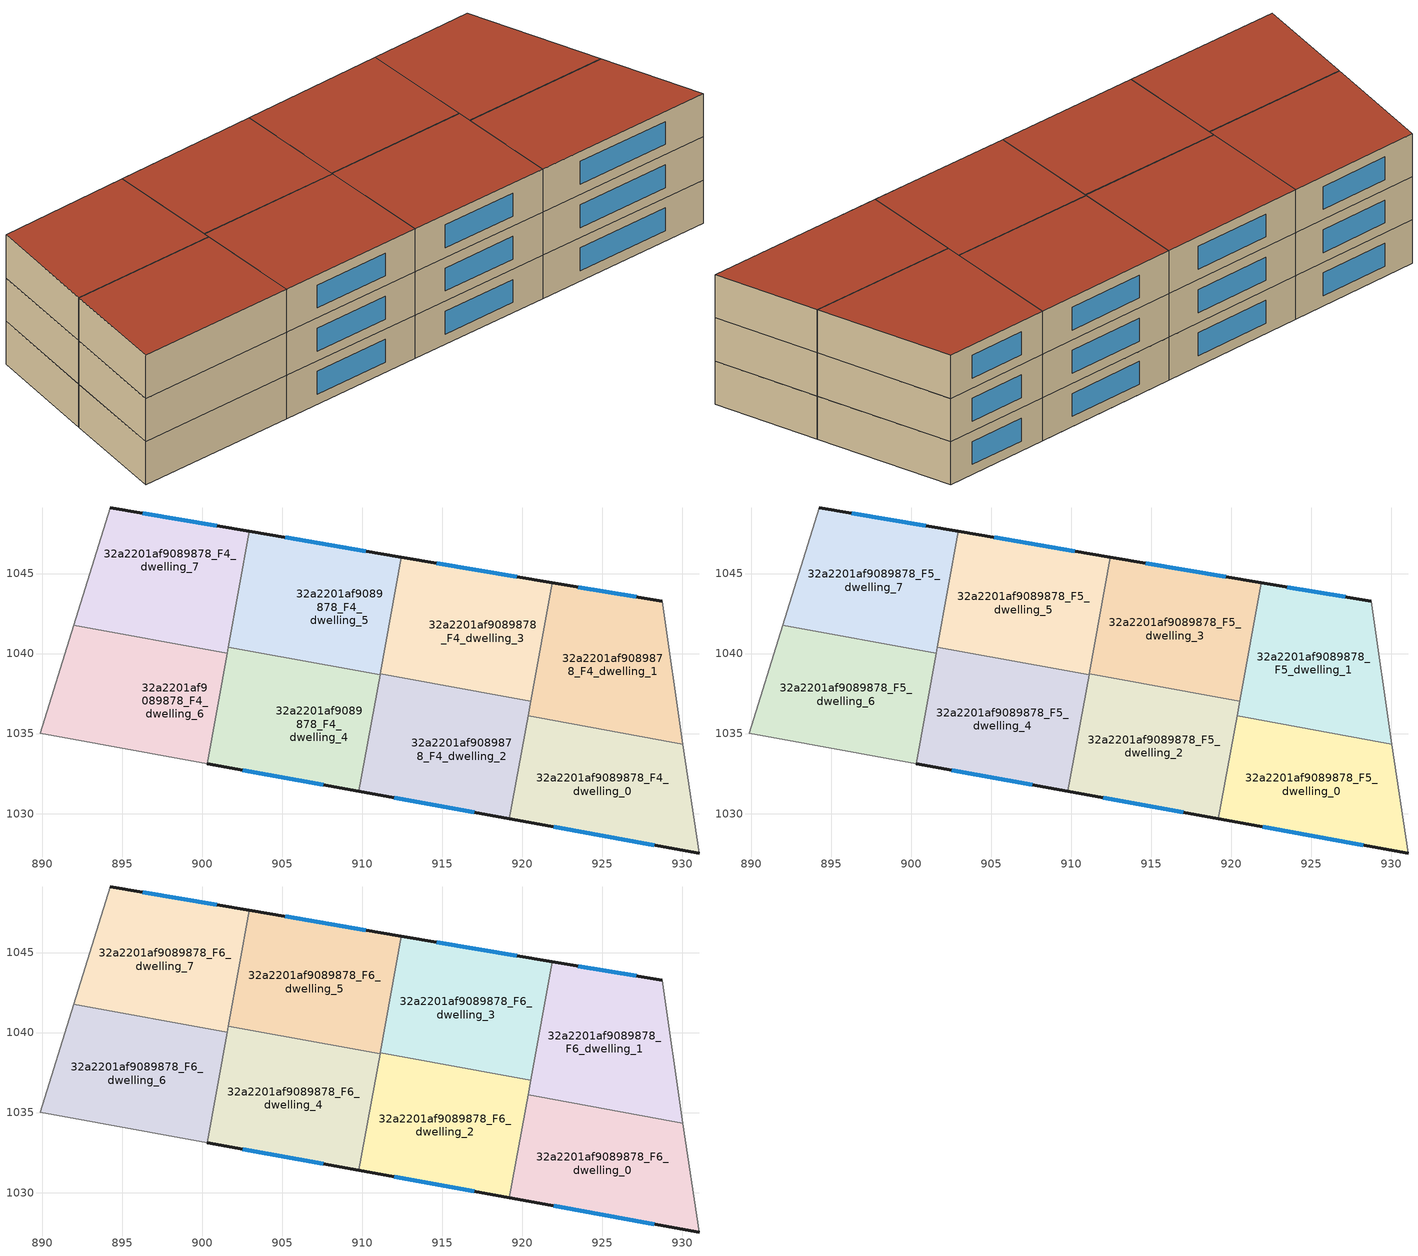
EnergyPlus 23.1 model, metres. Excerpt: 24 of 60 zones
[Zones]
32a2201af9089878_F4_dwelling_0
 floor adiabatic (EU_floor_Construction): 930.05,1034.34 931.05,1027.53 919.2,1029.68 920.37,1036.1 z12
 wall outside (EU_wall_Construction): 919.2,1029.68 931.05,1027.53 z12:15
 wall to 32a2201af9089878_F4_dwelling_1 (EU_wall_Construction): 930.05,1034.34 920.37,1036.1 z12:15
 wall adiabatic (EU_wall_Construction): 931.05,1027.53 930.05,1034.34 z12:15
 wall to 32a2201af9089878_F4_dwelling_2 (EU_wall_Construction): 920.37,1036.1 919.2,1029.68 z12:15
 window (EU_Window_Construction): 921.99,1029.18 928.27,1028.03 z12.7:14.3
32a2201af9089878_F4_dwelling_1
 floor to 32a2201af9089878_F3_dwelling_1 (EU_floor_Construction): 928.74,1043.26 930.05,1034.34 921.42,1035.91 922.84,1044.26 z12
 floor adiabatic (EU_floor_Construction): 922.84,1044.26 921.42,1035.91 920.37,1036.1 921.89,1044.43 z12
 wall outside (EU_wall_Construction): 928.74,1043.26 921.89,1044.43 z12:15
 wall adiabatic (EU_wall_Construction): 930.05,1034.34 928.74,1043.26 z12:15
 wall to 32a2201af9089878_F4_dwelling_3 (EU_wall_Construction): 921.89,1044.43 920.54,1037.03 z12:15
 wall to 32a2201af9089878_F4_dwelling_2 (EU_wall_Construction): 920.54,1037.03 920.37,1036.1 z12:15
 window (EU_Window_Construction): 927.13,1043.54 923.49,1044.15 z12.7:14.3
32a2201af9089878_F4_dwelling_2
 floor to 32a2201af9089878_F3_dwelling_2 (EU_floor_Construction): 920.54,1037.03 919.2,1029.68 911.98,1031 913.22,1038.31 916.65,1037.73 z12
 floor to 32a2201af9089878_F3_dwelling_4 (EU_floor_Construction): 913.23,1038.36 911.98,1031 909.79,1031.39 911.12,1038.68 911.13,1038.72 912.46,1038.49 z12
 floor to 32a2201af9089878_F3_dwelling_3 (EU_floor_Construction): 916.65,1037.73 913.22,1038.31 913.23,1038.36 z12
 floor to 32a2201af9089878_F3_dwelling_5 (EU_floor_Construction): 912.46,1038.49 911.13,1038.72 911.13,1038.74 z12
 wall outside (EU_wall_Construction): 909.79,1031.39 919.2,1029.68 z12:15
 wall to 32a2201af9089878_F4_dwelling_3 (EU_wall_Construction): 920.54,1037.03 911.13,1038.74 z12:15
 wall to 32a2201af9089878_F4_dwelling_4 (EU_wall_Construction): 911.12,1038.68 909.79,1031.39 z12:15
 wall to 32a2201af9089878_F4_dwelling_5 (EU_wall_Construction): 911.13,1038.74 911.12,1038.68 z12:15
 window (EU_Window_Construction): 912,1030.99 916.99,1030.08 z12.7:14.3
32a2201af9089878_F4_dwelling_3
 floor to 32a2201af9089878_F3_dwelling_3 (EU_floor_Construction): 921.88,1044.43 920.55,1037.07 916.65,1037.73 913.23,1038.36 914.47,1045.68 z12
 floor to 32a2201af9089878_F3_dwelling_5 (EU_floor_Construction): 914.47,1045.68 913.23,1038.37 912.46,1038.49 911.13,1038.74 912.45,1046.02 z12
 floor to 32a2201af9089878_F3_dwelling_2 (EU_floor_Construction): 920.55,1037.07 920.54,1037.03 916.65,1037.73 z12
 wall outside (EU_wall_Construction): 921.89,1044.43 912.45,1046.02 z12:15
 wall to 32a2201af9089878_F4_dwelling_5 (EU_wall_Construction): 912.45,1046.02 911.13,1038.74 z12:15
 window (EU_Window_Construction): 919.67,1044.8 914.67,1045.65 z12.7:14.3
32a2201af9089878_F4_dwelling_4
 floor to 32a2201af9089878_F3_dwelling_4 (EU_floor_Construction): 911.12,1038.68 909.79,1031.39 903.57,1032.53 904.8,1039.79 907.7,1039.3 z12
 floor to 32a2201af9089878_F3_dwelling_6 (EU_floor_Construction): 904.8,1039.83 903.57,1032.53 900.31,1033.12 901.63,1040.38 903.45,1040.07 z12
 floor to 32a2201af9089878_F3_dwelling_5 (EU_floor_Construction): 907.7,1039.3 904.8,1039.79 904.8,1039.83 z12
 floor to 32a2201af9089878_F3_dwelling_7 (EU_floor_Construction): 903.45,1040.07 901.63,1040.38 901.63,1040.4 z12
 wall outside (EU_wall_Construction): 900.31,1033.12 909.79,1031.39 z12:15
 wall to 32a2201af9089878_F4_dwelling_5 (EU_wall_Construction): 911.12,1038.68 901.63,1040.4 z12:15
 wall to 32a2201af9089878_F4_dwelling_6 (EU_wall_Construction): 901.56,1040.02 900.31,1033.12 z12:15
 wall to 32a2201af9089878_F4_dwelling_7 (EU_wall_Construction): 901.63,1040.4 901.56,1040.02 z12:15
 window (EU_Window_Construction): 902.54,1032.71 907.57,1031.8 z12.7:14.3
32a2201af9089878_F4_dwelling_5
 floor to 32a2201af9089878_F3_dwelling_7 (EU_floor_Construction): 905.18,1042.03 904.81,1039.84 903.45,1040.07 901.63,1040.4 902.03,1042.56 z12
 floor to 32a2201af9089878_F3_dwelling_8 (EU_floor_Construction): 906.04,1047.11 905.18,1042.03 902.03,1042.56 902.95,1047.63 z12
 floor adiabatic (EU_floor_Construction): 912.45,1046.02 911.12,1038.68 903.45,1040.07 904.81,1039.84 906.04,1047.11 z12
 wall outside (EU_wall_Construction): 912.45,1046.02 902.95,1047.63 z12:15
 wall to 32a2201af9089878_F4_dwelling_7 (EU_wall_Construction): 902.95,1047.63 901.63,1040.4 z12:15
 window (EU_Window_Construction): 910.22,1046.4 905.18,1047.26 z12.7:14.3
32a2201af9089878_F4_dwelling_6
 floor to 32a2201af9089878_F3_dwelling_6 (EU_floor_Construction): 901.56,1040.02 900.31,1033.12 895.1,1034.07 896.27,1040.98 z12
 floor to 32a2201af9089878_F3_dwelling_7 (EU_floor_Construction): 896.27,1040.98 895.1,1034.07 889.87,1035.02 891.97,1041.76 z12
 wall adiabatic (EU_wall_Construction): 891.97,1041.76 889.87,1035.02 900.31,1033.12 z12:15
 wall to 32a2201af9089878_F4_dwelling_7 (EU_wall_Construction): 901.56,1040.02 891.97,1041.76 z12:15
32a2201af9089878_F4_dwelling_7
 floor to 32a2201af9089878_F3_dwelling_7 (EU_floor_Construction): 902.03,1042.56 901.63,1040.38 896.32,1041.28 896.27,1040.98 891.97,1041.76 892.71,1044.13 z12
 floor to 32a2201af9089878_F3_dwelling_8 (EU_floor_Construction): 902.95,1047.63 902.03,1042.56 892.71,1044.13 894.25,1049.11 z12
 floor to 32a2201af9089878_F3_dwelling_6 (EU_floor_Construction): 901.63,1040.38 901.56,1040.02 896.27,1040.98 896.32,1041.28 z12
 wall outside (EU_wall_Construction): 902.95,1047.63 894.25,1049.11 z12:15
 wall adiabatic (EU_wall_Construction): 894.25,1049.11 891.97,1041.76 z12:15
 window (EU_Window_Construction): 900.91,1047.98 896.3,1048.76 z12.7:14.3
32a2201af9089878_F5_dwelling_0
 floor to 32a2201af9089878_F4_dwelling_0 (EU_floor_Construction): 930.05,1034.34 931.05,1027.53 919.2,1029.68 920.37,1036.1 z15
 wall outside (EU_wall_Construction): 919.2,1029.68 931.05,1027.53 z15:18
 wall to 32a2201af9089878_F5_dwelling_1 (EU_wall_Construction): 930.05,1034.34 920.37,1036.1 z15:18
 wall adiabatic (EU_wall_Construction): 931.05,1027.53 930.05,1034.34 z15:18
 wall to 32a2201af9089878_F5_dwelling_2 (EU_wall_Construction): 920.37,1036.1 919.2,1029.68 z15:18
 window (EU_Window_Construction): 921.99,1029.18 928.27,1028.03 z15.7:17.3
32a2201af9089878_F5_dwelling_1
 floor to 32a2201af9089878_F4_dwelling_1 (EU_floor_Construction): 928.74,1043.26 930.05,1034.34 920.37,1036.1 921.89,1044.43 z15
 wall outside (EU_wall_Construction): 928.74,1043.26 921.89,1044.43 z15:18
 wall adiabatic (EU_wall_Construction): 930.05,1034.34 928.74,1043.26 z15:18
 wall to 32a2201af9089878_F5_dwelling_3 (EU_wall_Construction): 921.89,1044.43 920.54,1037.03 z15:18
 wall to 32a2201af9089878_F5_dwelling_2 (EU_wall_Construction): 920.54,1037.03 920.37,1036.1 z15:18
 window (EU_Window_Construction): 927.13,1043.54 923.49,1044.15 z15.7:17.3
32a2201af9089878_F5_dwelling_2
 floor to 32a2201af9089878_F4_dwelling_2 (EU_floor_Construction): 920.54,1037.03 919.2,1029.68 909.79,1031.39 911.13,1038.74 z15
 wall outside (EU_wall_Construction): 909.79,1031.39 919.2,1029.68 z15:18
 wall to 32a2201af9089878_F5_dwelling_3 (EU_wall_Construction): 920.54,1037.03 911.13,1038.74 z15:18
 wall to 32a2201af9089878_F5_dwelling_4 (EU_wall_Construction): 911.12,1038.68 909.79,1031.39 z15:18
 wall to 32a2201af9089878_F5_dwelling_5 (EU_wall_Construction): 911.13,1038.74 911.12,1038.68 z15:18
 window (EU_Window_Construction): 912,1030.99 916.99,1030.08 z15.7:17.3
32a2201af9089878_F5_dwelling_3
 floor to 32a2201af9089878_F4_dwelling_3 (EU_floor_Construction): 921.89,1044.43 920.54,1037.03 911.13,1038.74 912.45,1046.02 z15
 wall outside (EU_wall_Construction): 921.89,1044.43 912.45,1046.02 z15:18
 wall to 32a2201af9089878_F5_dwelling_5 (EU_wall_Construction): 912.45,1046.02 911.13,1038.74 z15:18
 window (EU_Window_Construction): 919.67,1044.8 914.67,1045.65 z15.7:17.3
32a2201af9089878_F5_dwelling_4
 floor to 32a2201af9089878_F4_dwelling_4 (EU_floor_Construction): 911.12,1038.68 909.79,1031.39 900.31,1033.12 901.63,1040.4 z15
 wall outside (EU_wall_Construction): 900.31,1033.12 909.79,1031.39 z15:18
 wall to 32a2201af9089878_F5_dwelling_5 (EU_wall_Construction): 911.12,1038.68 901.63,1040.4 z15:18
 wall to 32a2201af9089878_F5_dwelling_6 (EU_wall_Construction): 901.56,1040.02 900.31,1033.12 z15:18
 wall to 32a2201af9089878_F5_dwelling_7 (EU_wall_Construction): 901.63,1040.4 901.56,1040.02 z15:18
 window (EU_Window_Construction): 902.54,1032.71 907.57,1031.8 z15.7:17.3
32a2201af9089878_F5_dwelling_5
 floor to 32a2201af9089878_F4_dwelling_5 (EU_floor_Construction): 912.45,1046.02 911.12,1038.68 901.63,1040.4 902.95,1047.63 z15
 wall outside (EU_wall_Construction): 912.45,1046.02 902.95,1047.63 z15:18
 wall to 32a2201af9089878_F5_dwelling_7 (EU_wall_Construction): 902.95,1047.63 901.63,1040.4 z15:18
 window (EU_Window_Construction): 910.22,1046.4 905.18,1047.26 z15.7:17.3
32a2201af9089878_F5_dwelling_6
 floor to 32a2201af9089878_F4_dwelling_6 (EU_floor_Construction): 901.56,1040.02 900.31,1033.12 889.87,1035.02 891.97,1041.76 z15
 wall adiabatic (EU_wall_Construction): 891.97,1041.76 889.87,1035.02 900.31,1033.12 z15:18
 wall to 32a2201af9089878_F5_dwelling_7 (EU_wall_Construction): 901.56,1040.02 891.97,1041.76 z15:18
32a2201af9089878_F5_dwelling_7
 floor to 32a2201af9089878_F4_dwelling_7 (EU_floor_Construction): 902.95,1047.63 901.56,1040.02 891.97,1041.76 894.25,1049.11 z15
 wall outside (EU_wall_Construction): 902.95,1047.63 894.25,1049.11 z15:18
 wall adiabatic (EU_wall_Construction): 894.25,1049.11 891.97,1041.76 z15:18
 window (EU_Window_Construction): 900.91,1047.98 896.3,1048.76 z15.7:17.3
32a2201af9089878_F6_dwelling_0
 floor to 32a2201af9089878_F5_dwelling_0 (EU_floor_Construction): 930.05,1034.34 931.05,1027.53 919.2,1029.68 920.37,1036.1 z18
 wall outside (EU_wall_Construction): 919.2,1029.68 931.05,1027.53 z18:21
 wall to 32a2201af9089878_F6_dwelling_1 (EU_wall_Construction): 930.05,1034.34 920.37,1036.1 z18:21
 wall adiabatic (EU_wall_Construction): 931.05,1027.53 930.05,1034.34 z18:21
 wall to 32a2201af9089878_F6_dwelling_2 (EU_wall_Construction): 920.37,1036.1 919.2,1029.68 z18:21
 window (EU_Window_Construction): 921.99,1029.18 928.27,1028.03 z18.7:20.3
 roof outside (EU_roof_Construction): 931.05,1027.53 930.05,1034.34 920.37,1036.1 919.2,1029.68 z21
32a2201af9089878_F6_dwelling_1
 floor to 32a2201af9089878_F5_dwelling_1 (EU_floor_Construction): 928.74,1043.26 930.05,1034.34 920.37,1036.1 921.89,1044.43 z18
 wall outside (EU_wall_Construction): 928.74,1043.26 921.89,1044.43 z18:21
 wall adiabatic (EU_wall_Construction): 930.05,1034.34 928.74,1043.26 z18:21
 wall to 32a2201af9089878_F6_dwelling_3 (EU_wall_Construction): 921.89,1044.43 920.54,1037.03 z18:21
 wall to 32a2201af9089878_F6_dwelling_2 (EU_wall_Construction): 920.54,1037.03 920.37,1036.1 z18:21
 window (EU_Window_Construction): 927.13,1043.54 923.49,1044.15 z18.7:20.3
 roof outside (EU_roof_Construction): 930.05,1034.34 928.74,1043.26 921.89,1044.43 920.37,1036.1 z21
32a2201af9089878_F6_dwelling_2
 floor to 32a2201af9089878_F5_dwelling_2 (EU_floor_Construction): 920.54,1037.03 919.2,1029.68 909.79,1031.39 911.13,1038.74 z18
 wall outside (EU_wall_Construction): 909.79,1031.39 919.2,1029.68 z18:21
 wall to 32a2201af9089878_F6_dwelling_3 (EU_wall_Construction): 920.54,1037.03 911.13,1038.74 z18:21
 wall to 32a2201af9089878_F6_dwelling_4 (EU_wall_Construction): 911.12,1038.68 909.79,1031.39 z18:21
 wall to 32a2201af9089878_F6_dwelling_5 (EU_wall_Construction): 911.13,1038.74 911.12,1038.68 z18:21
 window (EU_Window_Construction): 912,1030.99 916.99,1030.08 z18.7:20.3
 roof outside (EU_roof_Construction): 919.2,1029.68 920.54,1037.03 911.13,1038.74 909.79,1031.39 z21
32a2201af9089878_F6_dwelling_3
 floor to 32a2201af9089878_F5_dwelling_3 (EU_floor_Construction): 921.89,1044.43 920.54,1037.03 911.13,1038.74 912.45,1046.02 z18
 wall outside (EU_wall_Construction): 921.89,1044.43 912.45,1046.02 z18:21
 wall to 32a2201af9089878_F6_dwelling_5 (EU_wall_Construction): 912.45,1046.02 911.13,1038.74 z18:21
 window (EU_Window_Construction): 919.67,1044.8 914.67,1045.65 z18.7:20.3
 roof outside (EU_roof_Construction): 920.54,1037.03 921.89,1044.43 912.45,1046.02 911.13,1038.74 z21
32a2201af9089878_F6_dwelling_4
 floor to 32a2201af9089878_F5_dwelling_4 (EU_floor_Construction): 911.12,1038.68 909.79,1031.39 900.31,1033.12 901.63,1040.4 z18
 wall outside (EU_wall_Construction): 900.31,1033.12 909.79,1031.39 z18:21
 wall to 32a2201af9089878_F6_dwelling_5 (EU_wall_Construction): 911.12,1038.68 901.63,1040.4 z18:21
 wall to 32a2201af9089878_F6_dwelling_6 (EU_wall_Construction): 901.56,1040.02 900.31,1033.12 z18:21
 wall to 32a2201af9089878_F6_dwelling_7 (EU_wall_Construction): 901.63,1040.4 901.56,1040.02 z18:21
 window (EU_Window_Construction): 902.54,1032.71 907.57,1031.8 z18.7:20.3
 roof outside (EU_roof_Construction): 909.79,1031.39 911.12,1038.68 901.63,1040.4 900.31,1033.12 z21
32a2201af9089878_F6_dwelling_5
 floor to 32a2201af9089878_F5_dwelling_5 (EU_floor_Construction): 912.45,1046.02 911.12,1038.68 901.63,1040.4 902.95,1047.63 z18
 wall outside (EU_wall_Construction): 912.45,1046.02 902.95,1047.63 z18:21
 wall to 32a2201af9089878_F6_dwelling_7 (EU_wall_Construction): 902.95,1047.63 901.63,1040.4 z18:21
 window (EU_Window_Construction): 910.22,1046.4 905.18,1047.26 z18.7:20.3
 roof outside (EU_roof_Construction): 911.12,1038.68 912.45,1046.02 902.95,1047.63 901.63,1040.4 z21
32a2201af9089878_F6_dwelling_6
 floor to 32a2201af9089878_F5_dwelling_6 (EU_floor_Construction): 901.56,1040.02 900.31,1033.12 889.87,1035.02 891.97,1041.76 z18
 wall adiabatic (EU_wall_Construction): 891.97,1041.76 889.87,1035.02 900.31,1033.12 z18:21
 wall to 32a2201af9089878_F6_dwelling_7 (EU_wall_Construction): 901.56,1040.02 891.97,1041.76 z18:21
 roof outside (EU_roof_Construction): 900.31,1033.12 901.56,1040.02 891.97,1041.76 889.87,1035.02 z21
32a2201af9089878_F6_dwelling_7
 floor to 32a2201af9089878_F5_dwelling_7 (EU_floor_Construction): 902.95,1047.63 901.56,1040.02 891.97,1041.76 894.25,1049.11 z18
 wall outside (EU_wall_Construction): 902.95,1047.63 894.25,1049.11 z18:21
 wall adiabatic (EU_wall_Construction): 894.25,1049.11 891.97,1041.76 z18:21
 window (EU_Window_Construction): 900.91,1047.98 896.3,1048.76 z18.7:20.3
 roof outside (EU_roof_Construction): 901.56,1040.02 902.95,1047.63 894.25,1049.11 891.97,1041.76 z21
[Building]
EU S2 Campaign: North Axis=0; Terrain=City; Solar Distribution=FullExterior
[Site:Location]
Budapest.Ferenc.Liszt.Intl.AP: Latitude=47.437; Longitude=19.256; Time Zone=1; Elevation=185
[SizingPeriod:WeatherFileDays]
AnnualSizingPeriod: Begin Month=1; Begin Day of Month=1; End Month=12; End Day of Month=31; Day of Week for Start Day=Monday; Use Weather File Daylight Saving Period=No; Use Weather File Rain and Snow Indicators=No
[MATERIAL]
EU_InternalMass_Material: Roughness=MediumRough; Thickness=0.1; Conductivity=1; Density=1800; Specific Heat=900; Thermal Absorptance=0.9; Solar Absorptance=0.7; Visible Absorptance=0.7
[MATERIAL:NOMASS] Roughness=MediumRough; Thermal Absorptance=0.9; Solar Absorptance=0.7; Visible Absorptance=0.7
Name | Thermal Resistance
EU_wall_NoMass | 0.832559
EU_roof_NoMass | 1.39638
EU_floor_NoMass | 0.872794
[WINDOWMATERIAL:SIMPLEGLAZINGSYSTEM]
EU_Window_SimpleGlazing: UFactor=2.79869; Solar Heat Gain Coefficient=0.75; Visible Transmittance=0.75
[CONSTRUCTION]
EU_wall_Construction: EU_wall_NoMass
EU_roof_Construction: EU_roof_NoMass
EU_floor_Construction: EU_floor_NoMass
EU_Window_Construction: EU_Window_SimpleGlazing
EU_InternalMass_Construction: EU_InternalMass_Material
[ZONE] Type=1; Multiplier=1; Ceiling Height=autocalculate; Floor Area=autocalculate; Part of Total Floor Area=Yes
Name | Volume
32a2201af9089878_F4_dwelling_0; 32a2201af9089878_F5_dwelling_0; 32a2201af9089878_F6_dwelling_0; 32a2201af9089878_F4_dwelling_7; 32a2201af9089878_F5_dwelling_7; 32a2201af9089878_F6_dwelling_7 | 214.162
32a2201af9089878_F4_dwelling_1; 32a2201af9089878_F5_dwelling_1; 32a2201af9089878_F6_dwelling_1; 32a2201af9089878_F4_dwelling_2; 32a2201af9089878_F5_dwelling_2; 32a2201af9089878_F6_dwelling_2 | 214.187
32a2201af9089878_F4_dwelling_3; 32a2201af9089878_F5_dwelling_3; 32a2201af9089878_F6_dwelling_3 | 214.159
32a2201af9089878_F4_dwelling_4; 32a2201af9089878_F5_dwelling_4; 32a2201af9089878_F6_dwelling_4 | 214.18
32a2201af9089878_F4_dwelling_5; 32a2201af9089878_F5_dwelling_5; 32a2201af9089878_F6_dwelling_5 | 214.2
32a2201af9089878_F4_dwelling_6; 32a2201af9089878_F5_dwelling_6; 32a2201af9089878_F6_dwelling_6 | 214.172
[INTERNALMASS] Construction=EU_InternalMass_Construction
Name | Zone or ZoneList | Surface Area
32a2201af9089878_F4_dwelling_0_EU_InternalMass | 32a2201af9089878_F4_dwelling_0 | 71.389
32a2201af9089878_F4_dwelling_1_EU_InternalMass | 32a2201af9089878_F4_dwelling_1 | 71.3939
32a2201af9089878_F4_dwelling_2_EU_InternalMass | 32a2201af9089878_F4_dwelling_2 | 71.3951
32a2201af9089878_F4_dwelling_3_EU_InternalMass | 32a2201af9089878_F4_dwelling_3 | 71.387
32a2201af9089878_F4_dwelling_4_EU_InternalMass | 32a2201af9089878_F4_dwelling_4 | 71.3923
32a2201af9089878_F4_dwelling_5_EU_InternalMass | 32a2201af9089878_F4_dwelling_5 | 71.4007
32a2201af9089878_F4_dwelling_6_EU_InternalMass | 32a2201af9089878_F4_dwelling_6 | 71.388
32a2201af9089878_F4_dwelling_7_EU_InternalMass | 32a2201af9089878_F4_dwelling_7 | 71.3888
32a2201af9089878_F5_dwelling_0_EU_InternalMass | 32a2201af9089878_F5_dwelling_0 | 71.389
32a2201af9089878_F5_dwelling_1_EU_InternalMass | 32a2201af9089878_F5_dwelling_1 | 71.3939
32a2201af9089878_F5_dwelling_2_EU_InternalMass | 32a2201af9089878_F5_dwelling_2 | 71.3951
32a2201af9089878_F5_dwelling_3_EU_InternalMass | 32a2201af9089878_F5_dwelling_3 | 71.387
32a2201af9089878_F5_dwelling_4_EU_InternalMass | 32a2201af9089878_F5_dwelling_4 | 71.3923
32a2201af9089878_F5_dwelling_5_EU_InternalMass | 32a2201af9089878_F5_dwelling_5 | 71.4007
32a2201af9089878_F5_dwelling_6_EU_InternalMass | 32a2201af9089878_F5_dwelling_6 | 71.388
32a2201af9089878_F5_dwelling_7_EU_InternalMass | 32a2201af9089878_F5_dwelling_7 | 71.3888
32a2201af9089878_F6_dwelling_0_EU_InternalMass | 32a2201af9089878_F6_dwelling_0 | 71.389
32a2201af9089878_F6_dwelling_1_EU_InternalMass | 32a2201af9089878_F6_dwelling_1 | 71.3939
32a2201af9089878_F6_dwelling_2_EU_InternalMass | 32a2201af9089878_F6_dwelling_2 | 71.3951
32a2201af9089878_F6_dwelling_3_EU_InternalMass | 32a2201af9089878_F6_dwelling_3 | 71.387
32a2201af9089878_F6_dwelling_4_EU_InternalMass | 32a2201af9089878_F6_dwelling_4 | 71.3923
32a2201af9089878_F6_dwelling_5_EU_InternalMass | 32a2201af9089878_F6_dwelling_5 | 71.4007
32a2201af9089878_F6_dwelling_6_EU_InternalMass | 32a2201af9089878_F6_dwelling_6 | 71.388
32a2201af9089878_F6_dwelling_7_EU_InternalMass | 32a2201af9089878_F6_dwelling_7 | 71.3888
[OTHEREQUIPMENT] Fuel Type=Electricity; Design Level Calculation Method=Watts/Area; Power per Zone Floor Area=1; Fraction Latent=0; Fraction Radiant=0; Fraction Lost=0; Carbon Dioxide Generation Rate=0; EndUse Subcategory=EU_Step8_InternalGains
Name | Zone or ZoneList or Space or SpaceList | Schedule
EU_Step8_InternalGain_32a2201af9089878_F4_dwelling_0_f000 | 32a2201af9089878_F4_dwelling_0 | EU_Step8_GainSchedule_32a2201af9089878_F4_dwelling_0_f000
EU_Step8_InternalGain_32a2201af9089878_F4_dwelling_1_f000 | 32a2201af9089878_F4_dwelling_1 | EU_Step8_GainSchedule_32a2201af9089878_F4_dwelling_1_f000
EU_Step8_InternalGain_32a2201af9089878_F4_dwelling_2_f000 | 32a2201af9089878_F4_dwelling_2 | EU_Step8_GainSchedule_32a2201af9089878_F4_dwelling_2_f000
EU_Step8_InternalGain_32a2201af9089878_F4_dwelling_3_f000 | 32a2201af9089878_F4_dwelling_3 | EU_Step8_GainSchedule_32a2201af9089878_F4_dwelling_3_f000
EU_Step8_InternalGain_32a2201af9089878_F4_dwelling_4_f000 | 32a2201af9089878_F4_dwelling_4 | EU_Step8_GainSchedule_32a2201af9089878_F4_dwelling_4_f000
EU_Step8_InternalGain_32a2201af9089878_F4_dwelling_5_f000 | 32a2201af9089878_F4_dwelling_5 | EU_Step8_GainSchedule_32a2201af9089878_F4_dwelling_5_f000
EU_Step8_InternalGain_32a2201af9089878_F4_dwelling_6_f000 | 32a2201af9089878_F4_dwelling_6 | EU_Step8_GainSchedule_32a2201af9089878_F4_dwelling_6_f000
EU_Step8_InternalGain_32a2201af9089878_F4_dwelling_7_f000 | 32a2201af9089878_F4_dwelling_7 | EU_Step8_GainSchedule_32a2201af9089878_F4_dwelling_7_f000
EU_Step8_InternalGain_32a2201af9089878_F5_dwelling_0_f000 | 32a2201af9089878_F5_dwelling_0 | EU_Step8_GainSchedule_32a2201af9089878_F5_dwelling_0_f000
EU_Step8_InternalGain_32a2201af9089878_F5_dwelling_1_f000 | 32a2201af9089878_F5_dwelling_1 | EU_Step8_GainSchedule_32a2201af9089878_F5_dwelling_1_f000
EU_Step8_InternalGain_32a2201af9089878_F5_dwelling_2_f000 | 32a2201af9089878_F5_dwelling_2 | EU_Step8_GainSchedule_32a2201af9089878_F5_dwelling_2_f000
EU_Step8_InternalGain_32a2201af9089878_F5_dwelling_3_f000 | 32a2201af9089878_F5_dwelling_3 | EU_Step8_GainSchedule_32a2201af9089878_F5_dwelling_3_f000
EU_Step8_InternalGain_32a2201af9089878_F5_dwelling_4_f000 | 32a2201af9089878_F5_dwelling_4 | EU_Step8_GainSchedule_32a2201af9089878_F5_dwelling_4_f000
EU_Step8_InternalGain_32a2201af9089878_F5_dwelling_5_f000 | 32a2201af9089878_F5_dwelling_5 | EU_Step8_GainSchedule_32a2201af9089878_F5_dwelling_5_f000
EU_Step8_InternalGain_32a2201af9089878_F5_dwelling_6_f000 | 32a2201af9089878_F5_dwelling_6 | EU_Step8_GainSchedule_32a2201af9089878_F5_dwelling_6_f000
EU_Step8_InternalGain_32a2201af9089878_F5_dwelling_7_f000 | 32a2201af9089878_F5_dwelling_7 | EU_Step8_GainSchedule_32a2201af9089878_F5_dwelling_7_f000
EU_Step8_InternalGain_32a2201af9089878_F6_dwelling_0_f000 | 32a2201af9089878_F6_dwelling_0 | EU_Step8_GainSchedule_32a2201af9089878_F6_dwelling_0_f000
EU_Step8_InternalGain_32a2201af9089878_F6_dwelling_1_f000 | 32a2201af9089878_F6_dwelling_1 | EU_Step8_GainSchedule_32a2201af9089878_F6_dwelling_1_f000
EU_Step8_InternalGain_32a2201af9089878_F6_dwelling_2_f000 | 32a2201af9089878_F6_dwelling_2 | EU_Step8_GainSchedule_32a2201af9089878_F6_dwelling_2_f000
EU_Step8_InternalGain_32a2201af9089878_F6_dwelling_3_f000 | 32a2201af9089878_F6_dwelling_3 | EU_Step8_GainSchedule_32a2201af9089878_F6_dwelling_3_f000
EU_Step8_InternalGain_32a2201af9089878_F6_dwelling_4_f000 | 32a2201af9089878_F6_dwelling_4 | EU_Step8_GainSchedule_32a2201af9089878_F6_dwelling_4_f000
EU_Step8_InternalGain_32a2201af9089878_F6_dwelling_5_f000 | 32a2201af9089878_F6_dwelling_5 | EU_Step8_GainSchedule_32a2201af9089878_F6_dwelling_5_f000
EU_Step8_InternalGain_32a2201af9089878_F6_dwelling_6_f000 | 32a2201af9089878_F6_dwelling_6 | EU_Step8_GainSchedule_32a2201af9089878_F6_dwelling_6_f000
EU_Step8_InternalGain_32a2201af9089878_F6_dwelling_7_f000 | 32a2201af9089878_F6_dwelling_7 | EU_Step8_GainSchedule_32a2201af9089878_F6_dwelling_7_f000
[ZONEVENTILATION:DESIGNFLOWRATE] Schedule=EU_AlwaysOn; Design Flow Rate Calculation Method=AirChanges/Hour; Air Changes per Hour=0.475469; Ventilation Type=Natural; Fan Pressure Rise=0; Fan Total Efficiency=1; Constant Term Coefficient=1; Temperature Term Coefficient=0; Velocity Term Coefficient=0; Velocity Squared Term Coefficient=0; Minimum Indoor Temperature=-100; Maximum Indoor Temperature=100; Delta Temperature=-100; Minimum Outdoor Temperature=-100; Maximum Outdoor Temperature=100; Maximum Wind Speed=40
Name | Zone or ZoneList or Space or SpaceList
EU_ConstantAir_32a2201af9089878_F4_dwelling_0 | 32a2201af9089878_F4_dwelling_0
EU_ConstantAir_32a2201af9089878_F4_dwelling_1 | 32a2201af9089878_F4_dwelling_1
EU_ConstantAir_32a2201af9089878_F4_dwelling_2 | 32a2201af9089878_F4_dwelling_2
EU_ConstantAir_32a2201af9089878_F4_dwelling_3 | 32a2201af9089878_F4_dwelling_3
EU_ConstantAir_32a2201af9089878_F4_dwelling_4 | 32a2201af9089878_F4_dwelling_4
EU_ConstantAir_32a2201af9089878_F4_dwelling_5 | 32a2201af9089878_F4_dwelling_5
EU_ConstantAir_32a2201af9089878_F4_dwelling_6 | 32a2201af9089878_F4_dwelling_6
EU_ConstantAir_32a2201af9089878_F4_dwelling_7 | 32a2201af9089878_F4_dwelling_7
EU_ConstantAir_32a2201af9089878_F5_dwelling_0 | 32a2201af9089878_F5_dwelling_0
EU_ConstantAir_32a2201af9089878_F5_dwelling_1 | 32a2201af9089878_F5_dwelling_1
EU_ConstantAir_32a2201af9089878_F5_dwelling_2 | 32a2201af9089878_F5_dwelling_2
EU_ConstantAir_32a2201af9089878_F5_dwelling_3 | 32a2201af9089878_F5_dwelling_3
EU_ConstantAir_32a2201af9089878_F5_dwelling_4 | 32a2201af9089878_F5_dwelling_4
EU_ConstantAir_32a2201af9089878_F5_dwelling_5 | 32a2201af9089878_F5_dwelling_5
EU_ConstantAir_32a2201af9089878_F5_dwelling_6 | 32a2201af9089878_F5_dwelling_6
EU_ConstantAir_32a2201af9089878_F5_dwelling_7 | 32a2201af9089878_F5_dwelling_7
EU_ConstantAir_32a2201af9089878_F6_dwelling_0 | 32a2201af9089878_F6_dwelling_0
EU_ConstantAir_32a2201af9089878_F6_dwelling_1 | 32a2201af9089878_F6_dwelling_1
EU_ConstantAir_32a2201af9089878_F6_dwelling_2 | 32a2201af9089878_F6_dwelling_2
EU_ConstantAir_32a2201af9089878_F6_dwelling_3 | 32a2201af9089878_F6_dwelling_3
EU_ConstantAir_32a2201af9089878_F6_dwelling_4 | 32a2201af9089878_F6_dwelling_4
EU_ConstantAir_32a2201af9089878_F6_dwelling_5 | 32a2201af9089878_F6_dwelling_5
EU_ConstantAir_32a2201af9089878_F6_dwelling_6 | 32a2201af9089878_F6_dwelling_6
EU_ConstantAir_32a2201af9089878_F6_dwelling_7 | 32a2201af9089878_F6_dwelling_7
[HVACTEMPLATE:THERMOSTAT] Constant Heating Setpoint=20; Constant Cooling Setpoint=50
EU_HeatOnly_32a2201af9089878_F0_dwelling_0; EU_HeatOnly_32a2201af9089878_F0_dwelling_1; EU_HeatOnly_32a2201af9089878_F0_dwelling_2; EU_HeatOnly_32a2201af9089878_F0_dwelling_3; EU_HeatOnly_32a2201af9089878_F0_dwelling_4; EU_HeatOnly_32a2201af9089878_F0_dwelling_5; EU_HeatOnly_32a2201af9089878_F0_dwelling_6; EU_HeatOnly_32a2201af9089878_F0_dwelling_7; EU_HeatOnly_32a2201af9089878_F0_dwelling_8; EU_HeatOnly_32a2201af9089878_F1_dwelling_0; EU_HeatOnly_32a2201af9089878_F1_dwelling_1; EU_HeatOnly_32a2201af9089878_F1_dwelling_2; EU_HeatOnly_32a2201af9089878_F1_dwelling_3; EU_HeatOnly_32a2201af9089878_F1_dwelling_4; EU_HeatOnly_32a2201af9089878_F1_dwelling_5; EU_HeatOnly_32a2201af9089878_F1_dwelling_6; EU_HeatOnly_32a2201af9089878_F1_dwelling_7; EU_HeatOnly_32a2201af9089878_F1_dwelling_8; EU_HeatOnly_32a2201af9089878_F2_dwelling_0; EU_HeatOnly_32a2201af9089878_F2_dwelling_1; EU_HeatOnly_32a2201af9089878_F2_dwelling_2; EU_HeatOnly_32a2201af9089878_F2_dwelling_3; EU_HeatOnly_32a2201af9089878_F2_dwelling_4; EU_HeatOnly_32a2201af9089878_F2_dwelling_5; EU_HeatOnly_32a2201af9089878_F2_dwelling_6; EU_HeatOnly_32a2201af9089878_F2_dwelling_7; EU_HeatOnly_32a2201af9089878_F2_dwelling_8; EU_HeatOnly_32a2201af9089878_F3_dwelling_0; EU_HeatOnly_32a2201af9089878_F3_dwelling_1; EU_HeatOnly_32a2201af9089878_F3_dwelling_2; EU_HeatOnly_32a2201af9089878_F3_dwelling_3; EU_HeatOnly_32a2201af9089878_F3_dwelling_4; EU_HeatOnly_32a2201af9089878_F3_dwelling_5; EU_HeatOnly_32a2201af9089878_F3_dwelling_6; EU_HeatOnly_32a2201af9089878_F3_dwelling_7; EU_HeatOnly_32a2201af9089878_F3_dwelling_8; EU_HeatOnly_32a2201af9089878_F4_dwelling_0; EU_HeatOnly_32a2201af9089878_F4_dwelling_1; EU_HeatOnly_32a2201af9089878_F4_dwelling_2; EU_HeatOnly_32a2201af9089878_F4_dwelling_3; EU_HeatOnly_32a2201af9089878_F4_dwelling_4; EU_HeatOnly_32a2201af9089878_F4_dwelling_5; EU_HeatOnly_32a2201af9089878_F4_dwelling_6; EU_HeatOnly_32a2201af9089878_F4_dwelling_7; EU_HeatOnly_32a2201af9089878_F5_dwelling_0; EU_HeatOnly_32a2201af9089878_F5_dwelling_1; EU_HeatOnly_32a2201af9089878_F5_dwelling_2; EU_HeatOnly_32a2201af9089878_F5_dwelling_3; EU_HeatOnly_32a2201af9089878_F5_dwelling_4; EU_HeatOnly_32a2201af9089878_F5_dwelling_5; EU_HeatOnly_32a2201af9089878_F5_dwelling_6; EU_HeatOnly_32a2201af9089878_F5_dwelling_7; EU_HeatOnly_32a2201af9089878_F6_dwelling_0; EU_HeatOnly_32a2201af9089878_F6_dwelling_1; EU_HeatOnly_32a2201af9089878_F6_dwelling_2; EU_HeatOnly_32a2201af9089878_F6_dwelling_3; EU_HeatOnly_32a2201af9089878_F6_dwelling_4; EU_HeatOnly_32a2201af9089878_F6_dwelling_5; EU_HeatOnly_32a2201af9089878_F6_dwelling_6; EU_HeatOnly_32a2201af9089878_F6_dwelling_7
[HVACTEMPLATE:ZONE:IDEALLOADSAIRSYSTEM] System Availability Schedule=EU_AlwaysOn; Maximum Heating Supply Air Temperature=50; Minimum Cooling Supply Air Temperature=13; Maximum Heating Supply Air Humidity Ratio=0.0156; Minimum Cooling Supply Air Humidity Ratio=0.0077; Heating Limit=NoLimit; Cooling Limit=NoLimit; Heating Availability Schedule=EU_AlwaysOn; Cooling Availability Schedule=EU_CoolingOff; Dehumidification Control Type=ConstantSensibleHeatRatio; Cooling Sensible Heat Ratio=0.7; Dehumidification Setpoint=60; Humidification Control Type=None; Humidification Setpoint=30; Outdoor Air Method=None; Outdoor Air Flow Rate per Person=0.00944; Outdoor Air Flow Rate per Zone Floor Area=0; Outdoor Air Flow Rate per Zone=0; Demand Controlled Ventilation Type=None; Outdoor Air Economizer Type=NoEconomizer; Heat Recovery Type=None; Sensible Heat Recovery Effectiveness=0.7; Latent Heat Recovery Effectiveness=0.65
Name | Template Thermostat
32a2201af9089878_F4_dwelling_0 | EU_HeatOnly_32a2201af9089878_F4_dwelling_0
32a2201af9089878_F4_dwelling_1 | EU_HeatOnly_32a2201af9089878_F4_dwelling_1
32a2201af9089878_F4_dwelling_2 | EU_HeatOnly_32a2201af9089878_F4_dwelling_2
32a2201af9089878_F4_dwelling_3 | EU_HeatOnly_32a2201af9089878_F4_dwelling_3
32a2201af9089878_F4_dwelling_4 | EU_HeatOnly_32a2201af9089878_F4_dwelling_4
32a2201af9089878_F4_dwelling_5 | EU_HeatOnly_32a2201af9089878_F4_dwelling_5
32a2201af9089878_F4_dwelling_6 | EU_HeatOnly_32a2201af9089878_F4_dwelling_6
32a2201af9089878_F4_dwelling_7 | EU_HeatOnly_32a2201af9089878_F4_dwelling_7
32a2201af9089878_F5_dwelling_0 | EU_HeatOnly_32a2201af9089878_F5_dwelling_0
32a2201af9089878_F5_dwelling_1 | EU_HeatOnly_32a2201af9089878_F5_dwelling_1
32a2201af9089878_F5_dwelling_2 | EU_HeatOnly_32a2201af9089878_F5_dwelling_2
32a2201af9089878_F5_dwelling_3 | EU_HeatOnly_32a2201af9089878_F5_dwelling_3
32a2201af9089878_F5_dwelling_4 | EU_HeatOnly_32a2201af9089878_F5_dwelling_4
32a2201af9089878_F5_dwelling_5 | EU_HeatOnly_32a2201af9089878_F5_dwelling_5
32a2201af9089878_F5_dwelling_6 | EU_HeatOnly_32a2201af9089878_F5_dwelling_6
32a2201af9089878_F5_dwelling_7 | EU_HeatOnly_32a2201af9089878_F5_dwelling_7
32a2201af9089878_F6_dwelling_0 | EU_HeatOnly_32a2201af9089878_F6_dwelling_0
32a2201af9089878_F6_dwelling_1 | EU_HeatOnly_32a2201af9089878_F6_dwelling_1
32a2201af9089878_F6_dwelling_2 | EU_HeatOnly_32a2201af9089878_F6_dwelling_2
32a2201af9089878_F6_dwelling_3 | EU_HeatOnly_32a2201af9089878_F6_dwelling_3
32a2201af9089878_F6_dwelling_4 | EU_HeatOnly_32a2201af9089878_F6_dwelling_4
32a2201af9089878_F6_dwelling_5 | EU_HeatOnly_32a2201af9089878_F6_dwelling_5
32a2201af9089878_F6_dwelling_6 | EU_HeatOnly_32a2201af9089878_F6_dwelling_6
32a2201af9089878_F6_dwelling_7 | EU_HeatOnly_32a2201af9089878_F6_dwelling_7
[SIZING:ZONE] Zone Cooling Design Supply Air Temperature Input Method=SupplyAirTemperature; Zone Cooling Design Supply Air Temperature=13; Zone Heating Design Supply Air Temperature Input Method=SupplyAirTemperature; Zone Heating Design Supply Air Temperature=50; Zone Cooling Design Supply Air Humidity Ratio=0.008; Zone Heating Design Supply Air Humidity Ratio=0.008; Cooling Design Air Flow Method=DesignDay; Cooling Design Air Flow Rate=0; Cooling Minimum Air Flow per Zone Floor Area=0.000762; Cooling Minimum Air Flow=0; Cooling Minimum Air Flow Fraction=0.2; Heating Design Air Flow Method=DesignDay; Heating Design Air Flow Rate=0; Heating Maximum Air Flow per Zone Floor Area=0.002032; Heating Maximum Air Flow=0.141576; Heating Maximum Air Flow Fraction=0.3; Account for Dedicated Outdoor Air System=No; Dedicated Outdoor Air System Control Strategy=NeutralSupplyAir; Dedicated Outdoor Air Low Setpoint Temperature for Design=autosize; Dedicated Outdoor Air High Setpoint Temperature for Design=autosize; Zone Load Sizing Method=Sensible Load Only No Latent Load; Zone Latent Cooling Design Supply Air Humidity Ratio Input Method=HumidityRatioDifference; Zone Cooling Design Supply Air Humidity Ratio Difference=0.005; Zone Latent Heating Design Supply Air Humidity Ratio Input Method=HumidityRatioDifference; Zone Humidification Design Supply Air Humidity Ratio Difference=0.005
32a2201af9089878_F4_dwelling_0; 32a2201af9089878_F4_dwelling_1; 32a2201af9089878_F4_dwelling_2; 32a2201af9089878_F4_dwelling_3; 32a2201af9089878_F4_dwelling_4; 32a2201af9089878_F4_dwelling_5; 32a2201af9089878_F4_dwelling_6; 32a2201af9089878_F4_dwelling_7; 32a2201af9089878_F5_dwelling_0; 32a2201af9089878_F5_dwelling_1; 32a2201af9089878_F5_dwelling_2; 32a2201af9089878_F5_dwelling_3; 32a2201af9089878_F5_dwelling_4; 32a2201af9089878_F5_dwelling_5; 32a2201af9089878_F5_dwelling_6; 32a2201af9089878_F5_dwelling_7; 32a2201af9089878_F6_dwelling_0; 32a2201af9089878_F6_dwelling_1; 32a2201af9089878_F6_dwelling_2; 32a2201af9089878_F6_dwelling_3; 32a2201af9089878_F6_dwelling_4; 32a2201af9089878_F6_dwelling_5; 32a2201af9089878_F6_dwelling_6; 32a2201af9089878_F6_dwelling_7
[SCHEDULE:CONSTANT]
Name | Hourly Value
EU_AlwaysOn | 1
EU_CoolingOff | 0
[SCHEDULE:FILE] Column Number=1; Rows to Skip at Top=0; Number of Hours of Data=8760; Column Separator=Comma; Interpolate to Timestep=No; Minutes per Item=60; Adjust Schedule for Daylight Savings=Yes
Name | File
EU_Step8_GainSchedule_32a2201af9089878_F4_dwelling_0_f000 | ../../schedules/32a2201af9089878/32a2201af9089878_F4_dwelling_0_f000_gain.csv
EU_Step8_GainSchedule_32a2201af9089878_F4_dwelling_1_f000 | ../../schedules/32a2201af9089878/32a2201af9089878_F4_dwelling_1_f000_gain.csv
EU_Step8_GainSchedule_32a2201af9089878_F4_dwelling_2_f000 | ../../schedules/32a2201af9089878/32a2201af9089878_F4_dwelling_2_f000_gain.csv
EU_Step8_GainSchedule_32a2201af9089878_F4_dwelling_3_f000 | ../../schedules/32a2201af9089878/32a2201af9089878_F4_dwelling_3_f000_gain.csv
EU_Step8_GainSchedule_32a2201af9089878_F4_dwelling_4_f000 | ../../schedules/32a2201af9089878/32a2201af9089878_F4_dwelling_4_f000_gain.csv
EU_Step8_GainSchedule_32a2201af9089878_F4_dwelling_5_f000 | ../../schedules/32a2201af9089878/32a2201af9089878_F4_dwelling_5_f000_gain.csv
EU_Step8_GainSchedule_32a2201af9089878_F4_dwelling_6_f000 | ../../schedules/32a2201af9089878/32a2201af9089878_F4_dwelling_6_f000_gain.csv
EU_Step8_GainSchedule_32a2201af9089878_F4_dwelling_7_f000 | ../../schedules/32a2201af9089878/32a2201af9089878_F4_dwelling_7_f000_gain.csv
EU_Step8_GainSchedule_32a2201af9089878_F5_dwelling_0_f000 | ../../schedules/32a2201af9089878/32a2201af9089878_F5_dwelling_0_f000_gain.csv
EU_Step8_GainSchedule_32a2201af9089878_F5_dwelling_1_f000 | ../../schedules/32a2201af9089878/32a2201af9089878_F5_dwelling_1_f000_gain.csv
EU_Step8_GainSchedule_32a2201af9089878_F5_dwelling_2_f000 | ../../schedules/32a2201af9089878/32a2201af9089878_F5_dwelling_2_f000_gain.csv
EU_Step8_GainSchedule_32a2201af9089878_F5_dwelling_3_f000 | ../../schedules/32a2201af9089878/32a2201af9089878_F5_dwelling_3_f000_gain.csv
EU_Step8_GainSchedule_32a2201af9089878_F5_dwelling_4_f000 | ../../schedules/32a2201af9089878/32a2201af9089878_F5_dwelling_4_f000_gain.csv
EU_Step8_GainSchedule_32a2201af9089878_F5_dwelling_5_f000 | ../../schedules/32a2201af9089878/32a2201af9089878_F5_dwelling_5_f000_gain.csv
EU_Step8_GainSchedule_32a2201af9089878_F5_dwelling_6_f000 | ../../schedules/32a2201af9089878/32a2201af9089878_F5_dwelling_6_f000_gain.csv
EU_Step8_GainSchedule_32a2201af9089878_F5_dwelling_7_f000 | ../../schedules/32a2201af9089878/32a2201af9089878_F5_dwelling_7_f000_gain.csv
EU_Step8_GainSchedule_32a2201af9089878_F6_dwelling_0_f000 | ../../schedules/32a2201af9089878/32a2201af9089878_F6_dwelling_0_f000_gain.csv
EU_Step8_GainSchedule_32a2201af9089878_F6_dwelling_1_f000 | ../../schedules/32a2201af9089878/32a2201af9089878_F6_dwelling_1_f000_gain.csv
EU_Step8_GainSchedule_32a2201af9089878_F6_dwelling_2_f000 | ../../schedules/32a2201af9089878/32a2201af9089878_F6_dwelling_2_f000_gain.csv
EU_Step8_GainSchedule_32a2201af9089878_F6_dwelling_3_f000 | ../../schedules/32a2201af9089878/32a2201af9089878_F6_dwelling_3_f000_gain.csv
EU_Step8_GainSchedule_32a2201af9089878_F6_dwelling_4_f000 | ../../schedules/32a2201af9089878/32a2201af9089878_F6_dwelling_4_f000_gain.csv
EU_Step8_GainSchedule_32a2201af9089878_F6_dwelling_5_f000 | ../../schedules/32a2201af9089878/32a2201af9089878_F6_dwelling_5_f000_gain.csv
EU_Step8_GainSchedule_32a2201af9089878_F6_dwelling_6_f000 | ../../schedules/32a2201af9089878/32a2201af9089878_F6_dwelling_6_f000_gain.csv
EU_Step8_GainSchedule_32a2201af9089878_F6_dwelling_7_f000 | ../../schedules/32a2201af9089878/32a2201af9089878_F6_dwelling_7_f000_gain.csv
